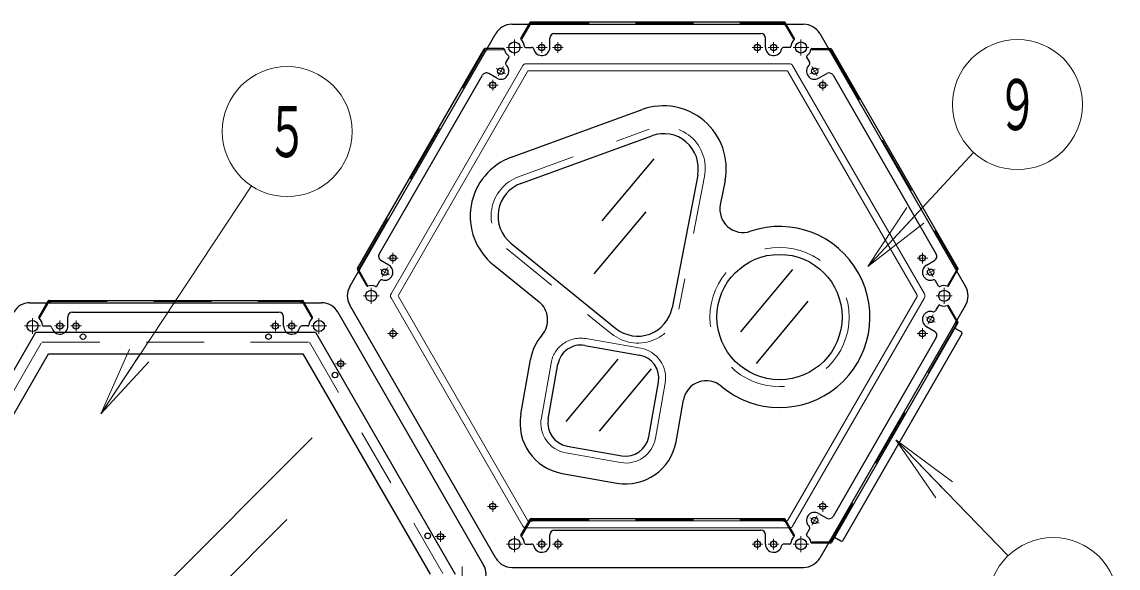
# Model space of a CAD drawing. Units: millimetres on the paper, scale 1:50. Extents: x -385 to 420, y 0 to 267.
# Drawn here: x -116.45 to -69.18, y 66.81 to 90.34 of the extents above; entities that cross this region are included whole.
import ezdxf
from ezdxf.enums import TextEntityAlignment as Align

# ---------------------------------------------------------------- set-up
doc = ezdxf.new("R2010")
doc.units = ezdxf.units.MM
doc.linetypes.add('USER1', pattern=[4.5, 2.5, -2])
doc.linetypes.add('USER2', pattern=[6, 3, -1, 1, -1])
doc.layers.add('1_50', color=7, linetype='Continuous', lineweight=25)
doc.styles.add('ＭＳ ゴシック', font='')
doc.styles.get('ＭＳ ゴシック').set_extended_font_data('MS Gothic')

msp = doc.modelspace()

# ---------------------------------------------------------------- linework, layer by layer
at = {"layer": '1_50', "color": 190}
for p, q in [((-94.928, 89.621), (-94.526, 90.318)), ((-94.491, 90.338), (-83.568, 90.338)), ((-94.428, 90.292), (-94.428, 90.338)), ((-83.631, 90.292), (-83.631, 90.338)), ((-83.131, 89.621), (-83.533, 90.318)), ((-94.488, 90.232), (-94.552, 90.232)), ((-93.48, 89.838), (-84.58, 89.838)), ((-83.571, 90.232), (-83.507, 90.232)), ((-93.68, 89.238), (-93.68, 89.638)), ((-84.38, 89.238), (-84.38, 89.638)), ((-101.979, 79.708), (-96.518, 89.168)), ((-96.51, 89.09), (-96.549, 89.113)), ((-95.679, 89.188), (-96.483, 89.188)), ((-96.428, 89.112), (-96.395, 89.168)), ((-94.729, 89.238), (-94.468, 89.238)), ((-83.33, 89.238), (-83.591, 89.238)), ((-82.38, 89.188), (-81.576, 89.188)), ((-81.631, 89.112), (-81.664, 89.168)), ((-81.549, 89.09), (-81.51, 89.113)), ((-81.541, 89.168), (-76.08, 79.708)), ((-95.446, 88.824), (-95.577, 88.598)), ((-82.613, 88.824), (-82.482, 88.598)), ((-101.041, 80.334), (-96.591, 88.042)), ((-95.971, 87.915), (-96.317, 88.115)), ((-82.088, 87.915), (-81.742, 88.115)), ((-81.468, 88.042), (-77.018, 80.334)), ((-100.621, 79.861), (-100.967, 80.061)), ((-77.438, 79.861), (-77.092, 80.061)), ((-101.577, 78.971), (-101.979, 79.668)), ((-101.908, 79.74), (-101.948, 79.763)), ((-101.886, 79.658), (-101.918, 79.602)), ((-76.482, 78.971), (-76.08, 79.668)), ((-76.173, 79.658), (-76.141, 79.602)), ((-76.151, 79.74), (-76.111, 79.763)), ((-101.146, 78.952), (-101.015, 79.178)), ((-76.913, 78.952), (-77.044, 79.178)), ((-115.713, 77.621), (-115.311, 78.318)), ((-115.272, 78.232), (-115.337, 78.232)), ((-115.276, 78.338), (-104.352, 78.338)), ((-115.212, 78.292), (-115.212, 78.338)), ((-104.416, 78.292), (-104.416, 78.338)), ((-104.356, 78.232), (-104.291, 78.232)), ((-103.916, 77.621), (-104.318, 78.318)), ((-76.913, 78.124), (-77.044, 77.898)), ((-76.482, 78.105), (-76.08, 77.408)), ((-114.464, 77.238), (-114.464, 77.638)), ((-114.264, 77.838), (-105.364, 77.838)), ((-105.164, 77.238), (-105.164, 77.638)), ((-115.513, 77.238), (-115.253, 77.238)), ((-104.115, 77.238), (-104.375, 77.238)), ((-76.08, 77.368), (-81.541, 67.908)), ((-77.438, 77.215), (-77.092, 77.015)), ((-76.173, 77.418), (-76.141, 77.474)), ((-76.151, 77.336), (-76.111, 77.313)), ((-77.018, 76.742), (-81.468, 69.034)), ((-82.088, 69.161), (-81.742, 68.961)), ((-94.928, 68.221), (-94.526, 68.918)), ((-94.488, 68.832), (-94.552, 68.832)), ((-94.491, 68.938), (-83.568, 68.938)), ((-94.428, 68.892), (-94.428, 68.938)), ((-83.631, 68.892), (-83.631, 68.938)), ((-83.571, 68.832), (-83.507, 68.832)), ((-83.131, 68.221), (-83.533, 68.918)), ((-93.68, 67.838), (-93.68, 68.238)), ((-93.48, 68.438), (-84.58, 68.438)), ((-84.38, 67.838), (-84.38, 68.238)), ((-82.613, 68.252), (-82.482, 68.478)), ((-94.729, 67.838), (-94.468, 67.838)), ((-83.33, 67.838), (-83.591, 67.838)), ((-82.38, 67.888), (-81.576, 67.888)), ((-81.631, 67.964), (-81.664, 67.908)), ((-81.549, 67.986), (-81.51, 67.963))]:
    msp.add_line(p, q, dxfattribs=at)
at = {"layer": '1_50', "color": 190, "linetype": 'USER1', "lineweight": 13}
for p, q in [((-94.888, 89.599), (-94.488, 90.292)), ((-94.488, 90.292), (-83.571, 90.292)), ((-83.171, 89.599), (-83.571, 90.292)), ((-94.888, 89.599), (-94.928, 89.622)), ((-83.171, 89.599), (-83.131, 89.622)), ((-101.938, 79.688), (-96.48, 89.142)), ((-95.68, 89.142), (-96.48, 89.142)), ((-95.68, 89.142), (-95.68, 89.188)), ((-82.379, 89.142), (-82.379, 89.188)), ((-82.379, 89.142), (-81.579, 89.142)), ((-81.579, 89.142), (-76.121, 79.688)), ((-101.538, 78.995), (-101.938, 79.688)), ((-76.521, 78.995), (-76.121, 79.688)), ((-101.538, 78.995), (-101.578, 78.972)), ((-76.521, 78.995), (-76.481, 78.972)), ((-115.672, 77.599), (-115.272, 78.292)), ((-115.272, 78.292), (-104.356, 78.292)), ((-103.956, 77.599), (-104.356, 78.292)), ((-76.521, 78.081), (-76.481, 78.104)), ((-76.521, 78.081), (-76.121, 77.388)), ((-115.672, 77.599), (-115.712, 77.622)), ((-103.956, 77.599), (-103.916, 77.622)), ((-76.121, 77.388), (-81.579, 67.934)), ((-94.888, 68.199), (-94.488, 68.892)), ((-94.488, 68.892), (-83.571, 68.892)), ((-83.171, 68.199), (-83.571, 68.892)), ((-94.888, 68.199), (-94.928, 68.222)), ((-83.171, 68.199), (-83.131, 68.222)), ((-82.379, 67.934), (-81.579, 67.934)), ((-82.379, 67.934), (-82.379, 67.888))]:
    msp.add_line(p, q, dxfattribs=at)
at = {"layer": '1_50', "color": 131}
for p, q in [((-102.309, 78.938), (-96.015, 89.838)), ((-95.323, 90.238), (-82.736, 90.238)), ((-82.044, 89.838), (-75.75, 78.938)), ((-116.107, 78.238), (-103.521, 78.238)), ((-96.015, 67.238), (-102.309, 78.138)), ((-75.75, 78.138), (-82.044, 67.238)), ((-102.828, 77.838), (-96.535, 66.938)), ((-95.323, 66.838), (-82.736, 66.838))]:
    msp.add_line(p, q, dxfattribs=at)
at = {"layer": '1_50', "linetype": 'USER2', "lineweight": 13}
for p, q in [((-95.207, 89.578), (-95.207, 88.898)), ((-82.852, 89.578), (-82.852, 88.898)), ((-94.867, 89.238), (-95.547, 89.238)), ((-82.512, 89.238), (-83.192, 89.238)), ((-101.045, 78.538), (-101.725, 78.538)), ((-101.385, 78.878), (-101.385, 78.198)), ((-76.334, 78.538), (-77.014, 78.538)), ((-76.674, 78.878), (-76.674, 78.198)), ((-115.992, 77.578), (-115.992, 76.898)), ((-103.636, 77.578), (-103.636, 76.898)), ((-115.652, 77.238), (-116.332, 77.238)), ((-103.296, 77.238), (-103.976, 77.238)), ((-95.207, 68.178), (-95.207, 67.498)), ((-82.852, 68.178), (-82.852, 67.498)), ((-94.867, 67.838), (-95.547, 67.838)), ((-82.512, 67.838), (-83.192, 67.838)), ((-97.459, 66.878), (-97.459, 66.198))]:
    msp.add_line(p, q, dxfattribs=at)
at = {"layer": '1_50', "color": 2, "linetype": 'USER2', "lineweight": 13}
for p, q in [((-94.03, 89.468), (-94.03, 89.008)), ((-93.33, 89.468), (-93.33, 89.008)), ((-84.73, 89.468), (-84.73, 89.008)), ((-84.03, 89.468), (-84.03, 89.008)), ((-93.8, 89.238), (-94.26, 89.238)), ((-93.1, 89.238), (-93.56, 89.238)), ((-84.5, 89.238), (-84.96, 89.238)), ((-83.8, 89.238), (-84.26, 89.238)), ((-95.681, 88.417), (-95.911, 88.019)), ((-82.148, 88.019), (-82.378, 88.417)), ((-95.995, 88.333), (-95.597, 88.103)), ((-82.064, 88.333), (-82.462, 88.103)), ((-95.916, 87.612), (-96.376, 87.612)), ((-96.146, 87.842), (-96.146, 87.382)), ((-82.143, 87.612), (-81.683, 87.612)), ((-81.913, 87.842), (-81.913, 87.382)), ((-100.446, 80.394), (-100.446, 79.934)), ((-77.613, 80.394), (-77.613, 79.934)), ((-100.216, 80.164), (-100.676, 80.164)), ((-77.843, 80.164), (-77.383, 80.164)), ((-100.995, 79.673), (-100.597, 79.443)), ((-100.681, 79.757), (-100.911, 79.359)), ((-77.064, 79.673), (-77.462, 79.443)), ((-77.148, 79.359), (-77.378, 79.757)), ((-77.064, 77.403), (-77.462, 77.633)), ((-77.378, 77.319), (-77.148, 77.717)), ((-114.584, 77.238), (-115.044, 77.238)), ((-114.814, 77.468), (-114.814, 77.008)), ((-113.884, 77.238), (-114.344, 77.238)), ((-114.114, 77.468), (-114.114, 77.008)), ((-105.284, 77.238), (-105.744, 77.238)), ((-105.514, 77.468), (-105.514, 77.008)), ((-104.584, 77.238), (-105.044, 77.238)), ((-104.814, 77.468), (-104.814, 77.008)), ((-100.446, 76.682), (-100.446, 77.142)), ((-77.613, 76.682), (-77.613, 77.142)), ((-100.216, 76.912), (-100.676, 76.912)), ((-77.843, 76.912), (-77.383, 76.912)), ((-102.698, 75.842), (-102.698, 75.382)), ((-102.928, 75.612), (-102.468, 75.612)), ((-96.146, 69.234), (-96.146, 69.694)), ((-81.913, 69.234), (-81.913, 69.694)), ((-95.916, 69.464), (-96.376, 69.464)), ((-82.378, 68.659), (-82.148, 69.057)), ((-82.143, 69.464), (-81.683, 69.464)), ((-82.064, 68.743), (-82.462, 68.973)), ((-98.628, 68.164), (-98.168, 68.164)), ((-98.398, 68.394), (-98.398, 67.934)), ((-93.8, 67.838), (-94.26, 67.838)), ((-94.03, 68.068), (-94.03, 67.608)), ((-93.1, 67.838), (-93.56, 67.838)), ((-93.33, 67.608), (-93.33, 68.068)), ((-84.5, 67.838), (-84.96, 67.838)), ((-84.73, 67.608), (-84.73, 68.068)), ((-83.8, 67.838), (-84.26, 67.838)), ((-84.03, 68.068), (-84.03, 67.608))]:
    msp.add_line(p, q, dxfattribs=at)
at = {"layer": '1_50', "color": 131, "lineweight": 13}
for p, q in [((-100.53, 78.618), (-94.849, 88.458)), ((-94.711, 88.538), (-83.348, 88.538)), ((-83.21, 88.458), (-77.529, 78.618)), ((-100.213, 78.568), (-94.647, 88.208)), ((-94.595, 88.238), (-83.464, 88.238)), ((-83.412, 88.208), (-77.846, 78.568)), ((-94.647, 68.868), (-100.213, 78.508)), ((-77.846, 78.508), (-83.412, 68.868)), ((-94.849, 68.618), (-100.53, 78.458)), ((-77.529, 78.458), (-83.21, 68.618)), ((-83.464, 68.838), (-94.595, 68.838)), ((-83.348, 68.538), (-94.711, 68.538))]:
    msp.add_line(p, q, dxfattribs=at)
at = {"layer": '1_50', "color": 4}
for p, q in [((-95.338, 84.509), (-89.699, 86.562)), ((-86.125, 83.511), (-86.33, 82.456)), ((-96.115, 79.875), (-94.145, 78.278)), ((-83.218, 79.665), (-85.458, 76.986)), ((-82.548, 78.302), (-84.788, 75.623)), ((-121.869, 66.538), (-115.842, 76.978)), ((-115.842, 76.978), (-103.787, 76.978)), ((-103.787, 76.978), (-97.759, 66.538)), ((-120.784, 66.538), (-115.299, 76.038)), ((-115.299, 76.038), (-104.329, 76.038)), ((-104.329, 76.038), (-98.844, 66.538)), ((-94.933, 73.433), (-94.516, 75.797)), ((-88.236, 72.252), (-87.919, 74.051)), ((-93.148, 70.884), (-90.785, 70.468))]:
    msp.add_line(p, q, dxfattribs=at)
at = {"layer": '1_50', "linetype": 'USER1', "lineweight": 13}
for p, q in [((-95.03, 83.664), (-89.392, 85.716)), ((-87.009, 83.682), (-88.118, 77.958)), ((-95.548, 80.574), (-91.019, 76.902)), ((-92.124, 76.695), (-89.76, 76.278)), ((-94.046, 73.277), (-93.63, 75.64)), ((-89.122, 72.408), (-88.706, 74.772)), ((-92.992, 71.771), (-90.628, 71.354))]:
    msp.add_line(p, q, dxfattribs=at)
at = {"layer": '1_50', "color": 2}
for p, q in [((-94.927, 83.382), (-89.289, 85.434)), ((-89.199, 84.445), (-91.44, 81.766)), ((-87.303, 83.739), (-88.412, 78.015)), ((-89.546, 82.159), (-91.786, 79.48)), ((-95.359, 80.807), (-90.83, 77.135)), ((-76.21, 77.141), (-75.933, 76.981)), ((-75.911, 76.9), (-81.051, 67.997)), ((-81.41, 68.135), (-81.133, 67.975))]:
    msp.add_line(p, q, dxfattribs=at)
at = {"layer": '1_50', "lineweight": 13}
for p, q in [((-79.961, 79.801), (-75.414, 84.719)), ((-113.039, 73.46), (-106.551, 83.277)), ((-79.961, 79.801), (-78.292, 82.343)), ((-79.961, 79.801), (-77.924, 82.004)), ((-77.557, 81.664), (-79.961, 79.801)), ((-113.039, 73.46), (-111.802, 76.238)), ((-113.039, 73.46), (-111.385, 75.963)), ((-110.968, 75.687), (-113.039, 73.46)), ((-78.759, 72.338), (-76.674, 70.181)), ((-78.759, 72.338), (-76.314, 70.529)), ((-77.033, 69.834), (-78.759, 72.338)), ((-78.759, 72.338), (-73.922, 67.334))]:
    msp.add_line(p, q, dxfattribs=at)
at = {"layer": '1_50', "color": 4, "linetype": 'USER1', "lineweight": 13}
for p, q in [((-121.361, 66.538), (-115.588, 76.538)), ((-115.588, 76.538), (-104.041, 76.538)), ((-104.041, 76.538), (-98.267, 66.538))]:
    msp.add_line(p, q, dxfattribs=at)
at = {"layer": '1_50', "color": 211}
for p, q in [((-92.176, 76.399), (-89.812, 75.983)), ((-90.747, 75.808), (-92.987, 73.129)), ((-93.751, 73.225), (-93.334, 75.588)), ((-89.315, 75.392), (-91.555, 72.713)), ((-89.418, 72.461), (-89.001, 74.824)), ((-92.94, 72.066), (-90.576, 71.649))]:
    msp.add_line(p, q, dxfattribs=at)
at = {"layer": '1_50'}
for p, q in [((-111.235, 65.118), (-103.936, 72.416)), ((-108.981, 64.939), (-105.017, 68.903))]:
    msp.add_line(p, q, dxfattribs=at)
at = {"layer": '1_50', "color": 131}
for centre in [(-95.207, 89.238), (-82.852, 89.238), (-101.385, 78.538), (-76.674, 78.538), (-115.992, 77.238), (-103.636, 77.238), (-95.207, 67.838), (-82.852, 67.838)]:
    msp.add_circle(centre, 0.24, dxfattribs=at)
at = {"layer": '1_50', "color": 2}
for centre in [(-94.03, 89.238), (-93.33, 89.238), (-84.73, 89.238), (-84.03, 89.238), (-95.796, 88.218), (-82.263, 88.218), (-96.146, 87.612), (-81.913, 87.612), (-100.446, 80.164), (-77.613, 80.164), (-100.796, 79.558), (-77.263, 79.558), (-77.263, 77.518), (-114.814, 77.238), (-114.114, 77.238), (-105.514, 77.238), (-104.814, 77.238), (-100.446, 76.912), (-77.613, 76.912), (-102.698, 75.612), (-96.146, 69.464), (-81.913, 69.464), (-82.263, 68.858), (-98.398, 68.164), (-94.03, 67.838), (-93.33, 67.838), (-84.73, 67.838), (-84.03, 67.838)]:
    msp.add_circle(centre, 0.135, dxfattribs=at)
at = {"layer": '1_50', "lineweight": 13}
for centre in [(-73.514, 86.776), (-105.007, 85.613), (-71.976, 65.321)]:
    msp.add_circle(centre, 2.8, dxfattribs=at)
at = {"layer": '1_50', "linetype": 'USER1', "lineweight": 13}
msp.add_circle((-83.776, 77.624), 3, dxfattribs=at)
at = {"layer": '1_50', "color": 4}
for centre, radius in [((-83.776, 77.624), 2.7), ((-113.814, 76.778), 0.12), ((-105.814, 76.778), 0.12), ((-102.946, 75.122), 0.12), ((-98.946, 68.194), 0.12)]:
    msp.add_circle(centre, radius, dxfattribs=at)
at = {"layer": '1_50', "color": 190}
for centre, radius, start, end in [((-94.491, 90.298), 0.04, 90, 150), ((-94.488, 90.292), 0.06, 270, 0), ((-83.571, 90.292), 0.06, 180, 270), ((-83.568, 90.298), 0.04, 30, 90), ((-94.552, 90.192), 0.04, 90, 150), ((-93.48, 89.638), 0.2, 90, 180), ((-84.58, 89.638), 0.2, 0, 90), ((-83.507, 90.192), 0.04, 30, 90), ((-94.893, 89.601), 0.04, 150, 229.1931), ((-95.207, 89.238), 0.44, 4.7802, 49.1931), ((-82.852, 89.238), 0.44, 130.8069, 175.2198), ((-83.166, 89.601), 0.04, 310.8069, 30), ((-96.483, 89.148), 0.04, 90, 150), ((-96.48, 89.142), 0.06, 240, 330), ((-96.361, 89.148), 0.04, 90, 150), ((-95.679, 89.148), 0.04, 10.8069, 90), ((-95.207, 89.238), 0.44, 190.8069, 235.2198), ((-95.481, 88.844), 0.04, 330, 55.2198), ((-94.729, 89.278), 0.04, 184.7802, 270), ((-94.468, 89.138), 0.1, 12.8396, 90), ((-94.03, 89.238), 0.35, 192.8396, 0), ((-84.03, 89.238), 0.35, 180, 347.1604), ((-83.591, 89.138), 0.1, 90, 167.1604), ((-83.33, 89.278), 0.04, 270, 355.2198), ((-82.578, 88.844), 0.04, 124.7802, 210), ((-82.852, 89.238), 0.44, 304.7802, 349.1931), ((-82.38, 89.148), 0.04, 90, 169.1931), ((-81.698, 89.148), 0.04, 30, 90), ((-81.579, 89.142), 0.06, 210, 300), ((-81.576, 89.148), 0.04, 30, 90), ((-95.796, 88.218), 0.35, 240, 47.1604), ((-95.49, 88.548), 0.1, 150, 227.1604), ((-82.263, 88.218), 0.35, 132.8396, 300), ((-82.569, 88.548), 0.1, 312.8396, 30), ((-96.417, 87.942), 0.2, 60, 150), ((-81.642, 87.942), 0.2, 30, 120), ((-100.867, 80.234), 0.2, 150, 240), ((-77.192, 80.234), 0.2, 300, 30), ((-101.945, 79.688), 0.04, 150, 210), ((-101.884, 79.582), 0.04, 150, 210), ((-101.938, 79.688), 0.06, 330, 60), ((-100.796, 79.558), 0.35, 252.8396, 60), ((-77.263, 79.558), 0.35, 120, 287.1604), ((-76.121, 79.688), 0.06, 120, 210), ((-76.175, 79.582), 0.04, 330, 30), ((-76.114, 79.688), 0.04, 330, 30), ((-101.543, 78.991), 0.04, 210, 289.1931), ((-101.385, 78.538), 0.44, 64.7802, 109.1931), ((-101.18, 78.972), 0.04, 244.7802, 330), ((-100.929, 79.128), 0.1, 72.8396, 150), ((-77.13, 79.128), 0.1, 30, 107.1604), ((-76.879, 78.972), 0.04, 210, 295.2198), ((-76.674, 78.538), 0.44, 70.8069, 115.2198), ((-76.516, 78.991), 0.04, 250.8069, 330), ((-115.337, 78.192), 0.04, 90, 150), ((-115.276, 78.298), 0.04, 90, 150), ((-115.272, 78.292), 0.06, 270, 0), ((-104.356, 78.292), 0.06, 180, 270), ((-104.352, 78.298), 0.04, 30, 90), ((-104.291, 78.192), 0.04, 30, 90), ((-76.879, 78.104), 0.04, 64.7802, 150), ((-76.674, 78.538), 0.44, 244.7802, 289.1931), ((-76.516, 78.085), 0.04, 30, 109.1931), ((-115.678, 77.601), 0.04, 150, 229.1931), ((-115.992, 77.238), 0.44, 4.7802, 49.1931), ((-114.264, 77.638), 0.2, 90, 180), ((-105.364, 77.638), 0.2, 0, 90), ((-103.636, 77.238), 0.44, 130.8069, 175.2198), ((-103.95, 77.601), 0.04, 310.8069, 30), ((-77.263, 77.518), 0.35, 72.8396, 240), ((-77.13, 77.948), 0.1, 252.8396, 330), ((-115.513, 77.278), 0.04, 184.7802, 270), ((-115.253, 77.138), 0.1, 12.8396, 90), ((-114.814, 77.238), 0.35, 192.8396, 0), ((-104.814, 77.238), 0.35, 180, 347.1604), ((-104.375, 77.138), 0.1, 90, 167.1604), ((-104.115, 77.278), 0.04, 270, 355.2198), ((-76.121, 77.388), 0.06, 150, 240), ((-76.175, 77.494), 0.04, 330, 30), ((-76.114, 77.388), 0.04, 330, 30), ((-77.192, 76.842), 0.2, 330, 60), ((-82.263, 68.858), 0.35, 60, 227.1604), ((-81.642, 69.134), 0.2, 240, 330), ((-94.552, 68.792), 0.04, 90, 150), ((-94.491, 68.898), 0.04, 90, 150), ((-94.488, 68.892), 0.06, 270, 0), ((-83.571, 68.892), 0.06, 180, 270), ((-83.568, 68.898), 0.04, 30, 90), ((-83.507, 68.792), 0.04, 30, 90), ((-82.569, 68.528), 0.1, 330, 47.1604), ((-94.893, 68.201), 0.04, 150, 229.1931), ((-95.207, 67.838), 0.44, 4.7802, 49.1931), ((-93.48, 68.238), 0.2, 90, 180), ((-84.58, 68.238), 0.2, 0, 90), ((-82.852, 67.838), 0.44, 130.8069, 175.2198), ((-83.166, 68.201), 0.04, 310.8069, 30), ((-82.578, 68.232), 0.04, 150, 235.2198), ((-82.852, 67.838), 0.44, 10.8069, 55.2198), ((-94.729, 67.878), 0.04, 184.7802, 270), ((-94.468, 67.738), 0.1, 12.8396, 90), ((-94.03, 67.838), 0.35, 192.8396, 0), ((-84.03, 67.838), 0.35, 180, 347.1604), ((-83.591, 67.738), 0.1, 90, 167.1604), ((-83.33, 67.878), 0.04, 270, 355.2198), ((-82.38, 67.928), 0.04, 190.8069, 270), ((-81.698, 67.928), 0.04, 270, 330), ((-81.579, 67.934), 0.06, 60, 150), ((-81.576, 67.928), 0.04, 270, 330)]:
    msp.add_arc(centre, radius, start, end, dxfattribs=at)
at = {"layer": '1_50', "color": 131}
for centre, start, end in [((-95.323, 89.438), 90, 150), ((-82.736, 89.438), 30, 90), ((-101.616, 78.538), 150, 210), ((-76.443, 78.538), 330, 30), ((-116.107, 77.438), 90, 150), ((-103.521, 77.438), 30, 90), ((-95.323, 67.638), 210, 270), ((-82.736, 67.638), 270, 330), ((-97.228, 66.538), 330, 30)]:
    msp.add_arc(centre, 0.8, start, end, dxfattribs=at)
at = {"layer": '1_50', "color": 131, "lineweight": 13}
for centre, radius, start, end in [((-94.711, 88.378), 0.16, 90, 150), ((-83.348, 88.378), 0.16, 30, 90), ((-94.595, 88.178), 0.06, 90, 150), ((-83.464, 88.178), 0.06, 30, 90), ((-100.392, 78.538), 0.16, 150, 210), ((-100.161, 78.538), 0.06, 150, 210), ((-77.898, 78.538), 0.06, 330, 30), ((-77.667, 78.538), 0.16, 330, 30), ((-94.711, 68.698), 0.16, 210, 270), ((-94.595, 68.898), 0.06, 210, 270), ((-83.464, 68.898), 0.06, 270, 330), ((-83.348, 68.698), 0.16, 270, 330)]:
    msp.add_arc(centre, radius, start, end, dxfattribs=at)
at = {"layer": '1_50', "color": 4}
for centre, radius, start, end in [((-88.776, 84.024), 2.7, 349.0362, 110), ((-94.414, 81.972), 2.7, 110, 230.9638), ((-85.348, 82.265), 1, 169.0362, 288.7119), ((-83.776, 77.624), 3.9, 229.8729, 108.7119), ((-94.775, 77.502), 1, 319.2932, 50.9638), ((-92.349, 75.415), 2.2, 139.2932, 170), ((-86.934, 73.878), 1, 49.8729, 170), ((-92.766, 73.051), 2.2, 170, 260), ((-90.403, 72.634), 2.2, 260, 350)]:
    msp.add_arc(centre, radius, start, end, dxfattribs=at)
at = {"layer": '1_50', "linetype": 'USER1', "lineweight": 13}
for centre, radius, start, end in [((-88.776, 84.024), 1.8, 349.0362, 110), ((-94.414, 81.972), 1.8, 110, 230.9638), ((-89.885, 78.3), 1.8, 230.9638, 349.0362), ((-92.349, 75.415), 1.3, 80, 170), ((-89.986, 74.998), 1.3, 350, 80), ((-92.766, 73.051), 1.3, 170, 260), ((-90.403, 72.634), 1.3, 260, 350)]:
    msp.add_arc(centre, radius, start, end, dxfattribs=at)
at = {"layer": '1_50', "color": 2}
for centre, radius, start, end in [((-88.776, 84.024), 1.5, 349.0362, 110), ((-94.414, 81.972), 1.5, 110, 230.9638), ((-89.885, 78.3), 1.5, 230.9638, 349.0362), ((-75.963, 76.93), 0.06, 330, 60), ((-81.103, 68.027), 0.06, 240, 330)]:
    msp.add_arc(centre, radius, start, end, dxfattribs=at)
at = {"layer": '1_50', "color": 211}
for centre, start, end in [((-92.349, 75.415), 80, 170), ((-89.986, 74.998), 350, 80), ((-92.766, 73.051), 170, 260), ((-90.403, 72.634), 260, 350)]:
    msp.add_arc(centre, 1, start, end, dxfattribs=at)

# ---------------------------------------------------------------- texts
at = {"layer": '1_50', "style": 'ＭＳ ゴシック', "width": 0.6}
for s, p in [('９', (-73.514, 86.776)), ('５', (-105.007, 85.613))]:
    msp.add_text(s, height=2.199, dxfattribs=at).set_placement(p, align=Align.MIDDLE_CENTER)

doc.saveas('drawing.dxf')
